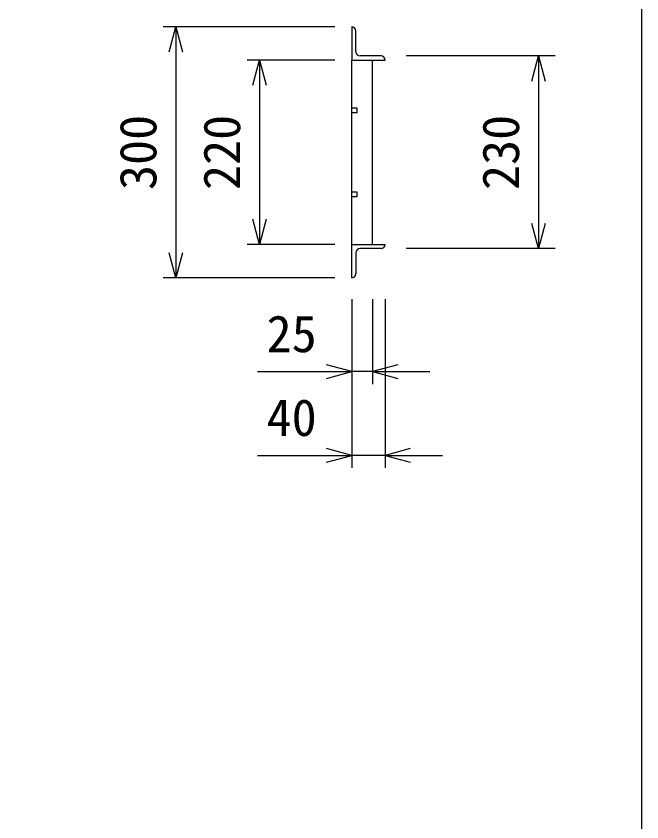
# Model space of a CAD drawing. Units: millimetres, scale not verified. Extents: x -25200 to 25200, y -8910 to 8910.
# Drawn here: x -5864 to -5117, y -804 to 158 of the extents above; entities that cross this region are included whole.
import ezdxf
from ezdxf.enums import TextEntityAlignment as Align

# ---------------------------------------------------------------- set-up
doc = ezdxf.new("R2010")
doc.units = ezdxf.units.MM
doc.header["$LTSCALE"] = 30
for name, color, linetype, lineweight in [('0-0_DIM', 7, 'Continuous', 25), ('0-2_HATCH', 6, 'Continuous', 25), ('0-6_TXT', 7, 'Continuous', 25)]:
    doc.layers.add(name, color=color, linetype=linetype, lineweight=lineweight)
doc.styles.add('ＭＳ ゴシック', font='')
doc.styles.get('ＭＳ ゴシック').set_extended_font_data('MS Gothic')

msp = doc.modelspace()

# ---------------------------------------------------------------- linework, layer by layer
at = {"layer": '0-0_DIM'}
for p, q in [((-5483.18, 144.91), (-5688.18, 144.91)), ((-5673.18, 144.91), (-5673.18, -155.09)), ((-5220.1, 109.91), (-5398.18, 109.91)), ((-5240.1, 109.91), (-5240.1, -120.09)), ((-5483.18, 104.91), (-5588.18, 104.91)), ((-5573.18, 104.91), (-5573.18, -115.09)), ((-5483.18, -115.09), (-5588.18, -115.09)), ((-5220.1, -120.09), (-5398.18, -120.09)), ((-5483.18, -155.09), (-5688.18, -155.09)), ((-5463.18, -180.31), (-5463.18, -381.9)), ((-5438.18, -180.31), (-5438.18, -281.9)), ((-5423.18, -180.31), (-5423.18, -381.9)), ((-5575.79, -266.9), (-5463.18, -266.9)), ((-5438.18, -266.9), (-5463.18, -266.9)), ((-5438.18, -266.9), (-5369.71, -266.9)), ((-5575.79, -366.9), (-5463.18, -366.9)), ((-5423.18, -366.9), (-5463.18, -366.9)), ((-5423.18, -366.9), (-5354.71, -366.9))]:
    msp.add_line(p, q, dxfattribs=at)
for points in [[(-5681.22, 114.91), (-5673.18, 144.91), (-5665.14, 114.91)], [(-5248.14, 79.91), (-5240.1, 109.91), (-5232.07, 79.91)], [(-5581.22, 74.91), (-5573.18, 104.91), (-5565.14, 74.91)], [(-5565.14, -85.09), (-5573.18, -115.09), (-5581.22, -85.09)], [(-5232.07, -90.09), (-5240.1, -120.09), (-5248.14, -90.09)], [(-5665.14, -125.09), (-5673.18, -155.09), (-5681.22, -125.09)], [(-5493.18, -274.94), (-5463.18, -266.9), (-5493.18, -258.86)], [(-5408.18, -258.86), (-5438.18, -266.9), (-5408.18, -274.94)], [(-5493.18, -374.94), (-5463.18, -366.9), (-5493.18, -358.86)], [(-5393.18, -358.86), (-5423.18, -366.9), (-5393.18, -374.94)]]:
    msp.add_lwpolyline(points, dxfattribs=at)
at = {"layer": '0-2_HATCH'}
for p, q in [((-5463.18, 144.91), (-5463.18, 104.91)), ((-5458.18, 114.91), (-5458.18, 139.91)), ((-5428.18, 109.91), (-5453.18, 109.91)), ((-5463.18, -115.09), (-5463.18, 104.91)), ((-5463.18, 104.91), (-5423.18, 104.91)), ((-5438.18, -115.09), (-5438.18, 104.91)), ((-5463.18, -115.09), (-5423.18, -115.09)), ((-5463.18, -155.09), (-5463.18, -115.09)), ((-5428.18, -120.09), (-5453.18, -120.09)), ((-5458.18, -125.09), (-5458.18, -150.09))]:
    msp.add_line(p, q, dxfattribs=at)
for points in [[(-5463.18, 41.91), (-5463.18, 47.91), (-5457.18, 47.91), (-5457.18, 41.91)], [(-5463.18, -58.09), (-5463.18, -52.09), (-5457.18, -52.09), (-5457.18, -58.09)]]:
    msp.add_lwpolyline(points, close=True, dxfattribs=at)
for centre, start, end in [((-5463.18, 139.91), 0, 90), ((-5453.18, 114.91), 180, 270), ((-5428.18, 104.91), 0, 90), ((-5428.18, -115.09), 270, 0), ((-5453.18, -125.09), 90, 180), ((-5463.18, -150.09), 270, 0)]:
    msp.add_arc(centre, 5, start, end, dxfattribs=at)
at = {"layer": '0-6_TXT'}
msp.add_lwpolyline([(-7216.68, -1618.68), (-5116.68, -1618.68), (-5116.68, 1611.24), (-7216.68, 1611.24)], close=True, dxfattribs=at)

# ---------------------------------------------------------------- texts
at = {"layer": '0-0_DIM', "style": 'ＭＳ ゴシック'}
for s, p in [('300', (-5683.18, -50.09)), ('220', (-5583.18, -50.09)), ('230', (-5250.1, -50.09))]:
    msp.add_text(s, height=43.99, rotation=90, dxfattribs=at).set_placement(p, align=Align.BOTTOM_LEFT)
for s, p in [('25', (-5564.81, -256.9)), ('40', (-5564.81, -356.9))]:
    msp.add_text(s, height=43.99, dxfattribs=at).set_placement(p, align=Align.BOTTOM_LEFT)

doc.saveas('drawing.dxf')
